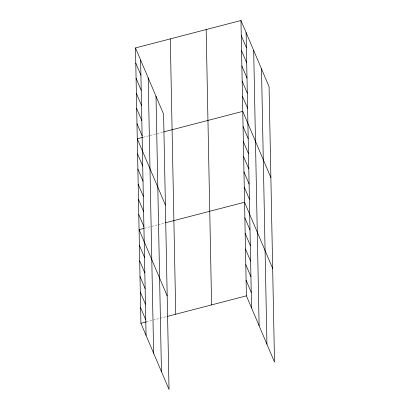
<?xml version="1.0" encoding="UTF-8"?>
<svg xmlns="http://www.w3.org/2000/svg" width="410" height="410" viewBox="0 0 410 410"><rect width="100%" height="100%" fill="white"/><g stroke="black" fill="none" stroke-linecap="round" stroke-linejoin="round"><path stroke-width="0.31" stroke-dasharray="2.05 1.54" d="M143.28 137.237L163.088 132.087M144.474 228.257L151.08 226.54M151.679 226.381L157.681 224.823M158.28 224.665L164.881 222.948M146.324 321.876L166.732 316.566"/><path stroke-width="0.61" d="M135.484 47.934L163.595 114.154L169.033 389.5L140.922 323.28L135.484 47.934L240.967 20.5L269.078 86.72L274.515 362.066L246.405 295.846L240.967 20.5M142.68 137.391L137.278 138.795L165.389 205.015M163.687 131.928L242.761 111.366L270.872 177.586M143.874 228.411L139.072 229.661L167.183 295.882M165.481 222.794L244.56 202.227L272.665 268.447M140.922 323.28L146.324 321.876M167.331 316.412L246.405 295.846M241.264 35.644L246.405 47.744M241.567 50.789L246.702 62.889M241.864 65.933L246.999 78.033M242.166 81.077L247.302 93.178M242.464 96.222L247.599 108.322M243.063 126.511L248.199 138.611M243.361 141.655L248.496 153.755M243.658 156.794L248.798 168.894M243.96 171.939L249.095 184.039M244.257 187.083L249.393 199.183M244.867 217.833L250.003 229.933M245.175 233.433L250.31 245.534M245.482 249.039L250.618 261.139M245.79 264.64L250.925 276.74M246.097 280.245L251.233 292.345M135.782 63.078L140.922 75.179M136.084 78.223L141.219 90.323M136.381 93.367L141.517 105.467M136.679 108.512L141.819 120.607M136.981 123.651L142.116 135.751M137.581 153.94L142.716 166.04M137.878 169.084L143.013 181.184M138.175 184.228L143.31 196.328M138.477 199.373L143.613 211.473M138.775 214.517L143.91 226.617M139.385 245.267L144.52 257.367M139.692 260.868L144.827 272.968M140 276.473L145.135 288.568M140.307 292.074L145.442 304.174M140.615 307.674L145.75 319.774M261.498 68.859L266.936 344.205M253.682 50.461L259.125 325.806M246.102 32.6L251.545 307.946M206.158 29.551L211.596 304.902M170.293 38.878L175.731 314.229M156.01 96.294L161.453 371.639M148.2 77.895L153.642 353.241M140.62 60.034L146.057 335.38"/></g></svg>
